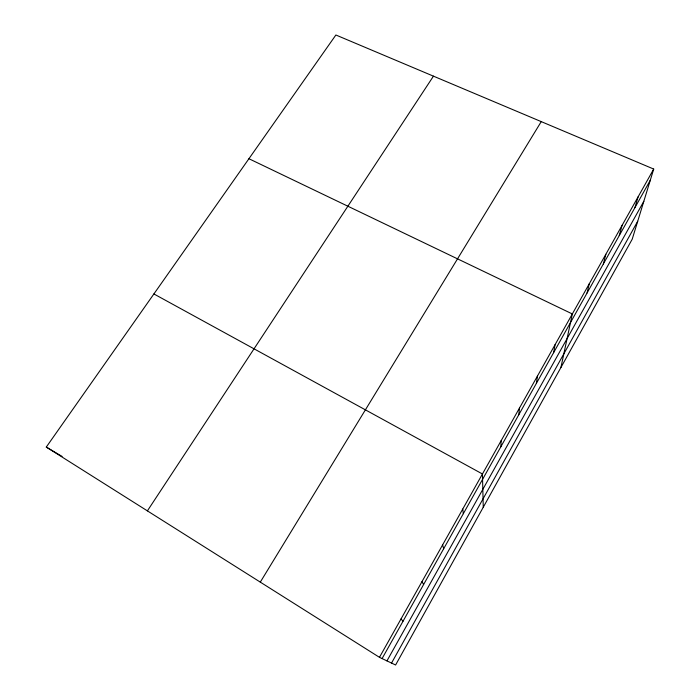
<?xml version="1.0" encoding="UTF-8"?>
<svg xmlns="http://www.w3.org/2000/svg" width="700" height="700" viewBox="0 0 700 700"><rect width="100%" height="100%" fill="white"/><g stroke="black" fill="none" stroke-linecap="round" stroke-linejoin="round"><path stroke-width="1.05" d="M500.867 446.731L501.165 440.65M518.796 414.75L519.505 408.004M536.375 383.408L537.469 376.023M553.604 352.686L555.074 344.671M560.928 367.474L572.329 313.95L248.929 158.725M587.064 293.002L589.242 283.832M603.321 264.014L605.832 254.301M619.273 235.568L622.099 225.339M634.918 207.655L638.059 196.928M653.712 169.059L632.214 239.199L395.596 665L379.461 657.326L46.288 447.072L335.877 35L653.712 169.059L379.461 657.326M386.96 660.896L643.834 201.276M391.536 663.066L637.709 221.252M382.086 658.577L650.282 180.259M260.295 582.129L541.249 121.616M147.394 510.877L433.457 76.151M153.895 293.947L482.44 473.979L483.254 507.246M46.288 447.072L62.081 456.435M400.986 619.01L403.069 621.163M422.03 581.543L423.588 584.553M442.61 544.898L443.678 548.739M462.744 509.058L463.33 513.678"/></g></svg>
